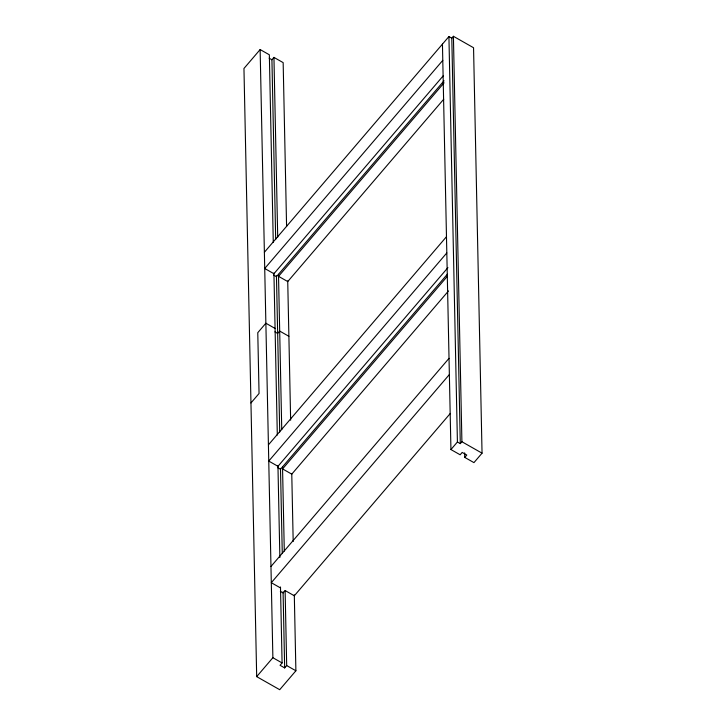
<?xml version="1.0" encoding="UTF-8"?>
<svg xmlns="http://www.w3.org/2000/svg" width="726" height="726" viewBox="0 0 726 726"><rect width="100%" height="100%" fill="white"/><g stroke="black" fill="none" stroke-linecap="round" stroke-linejoin="round"><path stroke-width="1.09" d="M273.275 242.511L269.346 54.786L260.135 49.559L243.954 68.48L256.686 676.632L279.71 689.7L295.89 670.779L294.302 594.812M275.689 239.571L271.923 59.768L273.947 57.399L283.158 62.627L286.589 226.603M264.382 252.276L448.922 36.554L451.799 38.197L460.293 443.622L457.416 441.989L448.922 36.554M451.799 38.197L453.414 36.3L473.552 47.734L482.046 453.169L473.951 462.625L464.749 457.398L464.649 452.87M442.787 60.349L264.727 268.493L273.929 273.72L443.159 75.894M444.049 80.786L276.47 276.67L273.711 275.1M444.085 82.809L278.539 276.334L287.741 281.561L443.731 99.217M250.96 402.966L259.055 393.501L257.775 332.69L265.87 323.224L275.081 328.451M268.42 444.856L446.481 236.712M446.817 252.929L268.756 461.074L277.967 466.301L447.933 267.613M447.343 274.219L280.499 469.25L277.74 467.689M447.388 276.252L282.568 468.914L291.779 474.142L448.496 290.935M270.97 566.489L449.031 358.335M449.367 374.552L271.306 582.706L280.517 587.933M450.311 413.43L294.32 595.774L285.118 590.547L283.095 592.906L280.327 591.345M256.686 676.632L272.876 657.711L260.135 49.559M464.749 457.398L466.773 455.039L462.172 452.425L460.148 454.785L450.937 449.557L457.416 441.989M460.293 443.622L461.908 441.735L453.414 36.3M280.49 586.971L282.087 662.938L280.064 665.297L284.665 667.911L286.688 665.551L285.118 590.719M269.165 58.198L271.923 59.768M288.884 336.292L279.682 331.065L277.659 333.434L274.9 331.864M461.908 441.735L482.046 453.169M272.876 657.711L282.087 662.938M286.688 665.551L295.89 670.779M442.443 44.132L450.937 449.557M287.723 280.88L290.645 420.2M291.761 473.488L293.186 541.523M273.947 57.399L277.713 237.202M278.494 274.31L281.752 429.71M282.523 466.891L284.293 551.034M276.452 275.762L279.728 432.079M280.481 468.361L282.269 553.393M283.076 591.944L284.665 667.911M273.92 273.04L277.314 435.037M277.949 465.647L279.873 557.486"/></g></svg>
